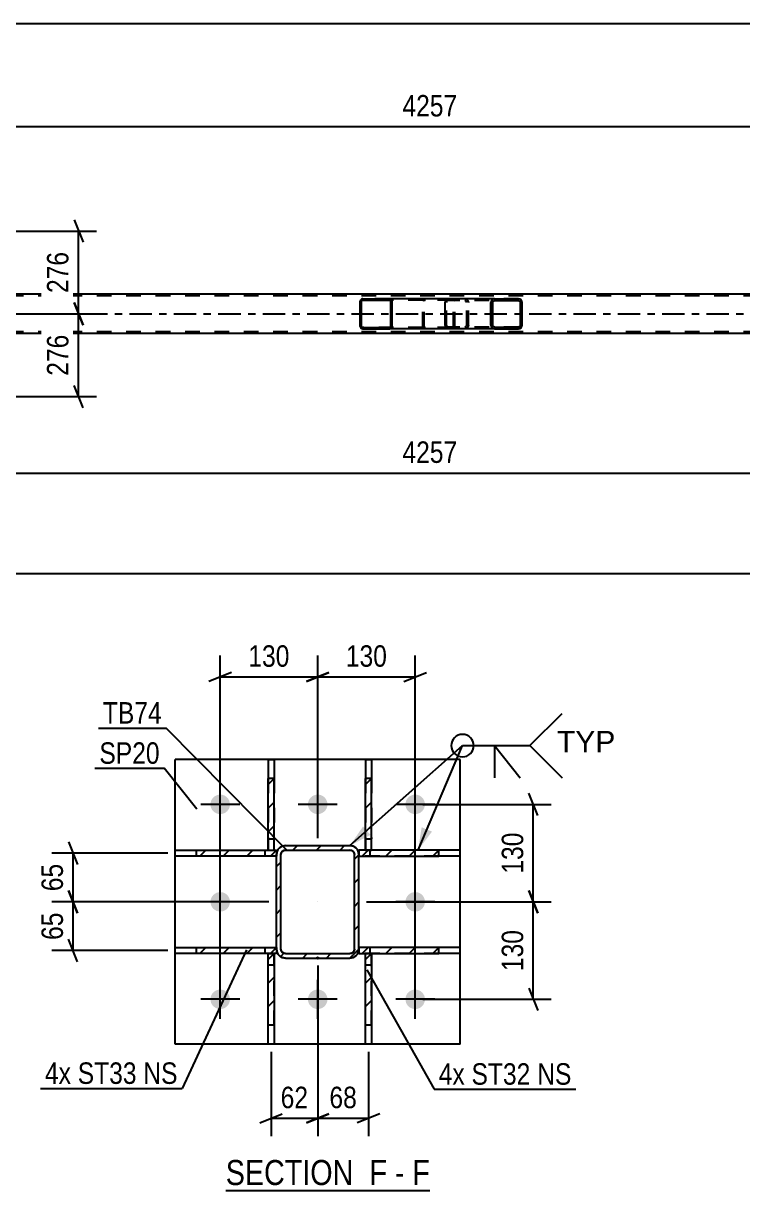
# Model space of a CAD drawing. Header units: millimetres. Extents: x 0 to 841, y 0 to 594.
# Drawn here: x 295.2 to 391.1, y 108.7 to 264.4 of the extents above; entities that cross this region are included whole.
import ezdxf

# ---------------------------------------------------------------- set-up
doc = ezdxf.new("R2010")
doc.units = ezdxf.units.MM
doc.linetypes.add('DXK_LINE_DOT2', pattern=[3.9198, 1.9599, -1.9599])
doc.linetypes.add('DXK_LINE_DOT3', pattern=[5.9187, 2.979, -0.9799, 0.9799, -0.9799])
doc.styles.add('Arial', font='ARIAL.TTF', dxfattribs={"height": 0.2})
doc.styles.add('Arial Narrow', font='ARIALN.TTF', dxfattribs={"height": 0.2})

# ---------------------------------------------------------------- blocks, each defined once
blk = doc.blocks.new('Unknown-815137511-17 - 2091')
at = {"color": 6, "linetype": 'Continuous'}
blk.add_line((322.18, 108.74), (349.4, 108.74), dxfattribs=at)
at = {"color": 0, "linetype": 'Continuous'}
for points in [[(340.29, 109.49), (340.29, 112.99), (322.18, 112.99), (322.18, 109.49)], [(343.68, 109.49), (343.68, 112.99), (341.34, 112.99), (341.34, 109.49)], [(346.01, 109.49), (346.01, 112.99), (344.73, 112.99), (344.73, 109.49)], [(349.4, 109.49), (349.4, 112.99), (347.06, 112.99), (347.06, 109.49)]]:
    blk.add_wipeout(points, dxfattribs=at)
at = {"color": 7, "linetype": 'Continuous', "style": 'Arial Narrow'}
for s, p in [('SECTION ', (322.18, 109.49)), ('F', (341.34, 109.49)), ('F', (347.06, 109.49)), ('-', (344.73, 109.49))]:
    blk.add_text(s, height=3.34, dxfattribs=at).set_placement(p)
blk = doc.blocks.new('Part-815137511-5487 - 5268')
at = {"color": 7, "linetype": 'DXK_LINE_DOT2'}
for p, q in [((702.85, 228.08), (125.87, 228.08)), ((702.85, 223.28), (125.87, 223.28))]:
    blk.add_line(p, q, dxfattribs=at)
at = {"color": 2, "linetype": 'Continuous'}
for p, q in [((433.73, 228.32), (269.46, 228.32)), ((433.73, 223.04), (269.46, 223.04))]:
    blk.add_line(p, q, dxfattribs=at)
at = {"color": 7, "linetype": 'DXK_LINE_DOT3'}
blk.add_line((125.87, 225.68), (702.85, 225.68), dxfattribs=at)
blk = doc.blocks.new('Part-815137511-5372 - 5268')
at = {"linetype": 'Continuous'}
h = blk.add_hatch(dxfattribs=at)
h.set_pattern_fill('', scale=0.7, style=0, pattern_type=0)
h.set_pattern_definition([(45, (344.3384, 227.485), (-1.57154, 1.57154), [])])
h.paths.add_polyline_path([(344.36, 227.36), (344.34, 227.49), (344.26, 227.59), (344.15, 227.66), (344.02, 227.68), (340.45, 227.68), (340.32, 227.66), (340.21, 227.59), (340.13, 227.49), (340.11, 227.36), (340.11, 224), (340.13, 223.88), (340.21, 223.78), (340.32, 223.71), (340.45, 223.68), (344.02, 223.68), (344.15, 223.71), (344.26, 223.78), (344.34, 223.88), (344.36, 224)])
h.paths.add_polyline_path([(344.18, 223.94), (344.14, 223.89), (344.09, 223.85), (344.02, 223.84), (340.45, 223.84), (340.38, 223.85), (340.33, 223.89), (340.29, 223.94), (340.28, 224), (340.28, 227.36), (340.29, 227.42), (340.33, 227.48), (340.38, 227.51), (340.45, 227.52), (344.02, 227.52), (344.09, 227.51), (344.14, 227.48), (344.18, 227.42), (344.19, 227.36), (344.19, 224)])
at = {"color": 2, "linetype": 'Continuous'}
for p, q in [((340.13, 227.49), (340.11, 227.36)), ((340.11, 224), (340.11, 227.36)), ((340.28, 227.36), (340.29, 227.42)), ((340.28, 224), (340.28, 227.36)), ((340.29, 227.42), (340.33, 227.48)), ((340.45, 227.68), (340.32, 227.66)), ((340.33, 227.48), (340.38, 227.51)), ((340.38, 227.51), (340.45, 227.52)), ((340.45, 227.68), (344.02, 227.68)), ((340.45, 227.52), (344.02, 227.52)), ((351.72, 227.68), (344.02, 227.68)), ((344.15, 227.66), (344.02, 227.68)), ((344.02, 227.52), (344.09, 227.51)), ((344.09, 227.51), (344.14, 227.48)), ((344.14, 227.48), (344.18, 227.42)), ((344.18, 227.42), (344.19, 227.36)), ((344.19, 224), (344.19, 227.36)), ((344.36, 227.36), (344.34, 227.49)), ((344.36, 224), (344.36, 227.36)), ((340.11, 224), (340.13, 223.88)), ((340.29, 223.94), (340.28, 224)), ((340.33, 223.89), (340.29, 223.94)), ((340.32, 223.71), (340.45, 223.68)), ((340.38, 223.85), (340.33, 223.89)), ((340.45, 223.84), (340.38, 223.85)), ((340.45, 223.84), (344.02, 223.84)), ((340.45, 223.68), (344.02, 223.68)), ((344.09, 223.85), (344.02, 223.84)), ((344.02, 223.68), (344.15, 223.71)), ((351.72, 223.68), (344.02, 223.68)), ((344.14, 223.89), (344.09, 223.85)), ((344.18, 223.94), (344.14, 223.89)), ((344.19, 224), (344.18, 223.94)), ((344.34, 223.88), (344.36, 224))]:
    blk.add_line(p, q, dxfattribs=at)
at = {"color": 7, "linetype": 'DXK_LINE_DOT2'}
for p, q in [((344.02, 227.68), (340.45, 227.68)), ((352.37, 227.52), (340.45, 227.52)), ((348.46, 227.36), (348.48, 227.49)), ((348.46, 224), (348.46, 227.36)), ((348.64, 227.42), (348.63, 227.36)), ((348.63, 224), (348.63, 227.36)), ((348.68, 227.48), (348.64, 227.42)), ((348.67, 227.66), (348.8, 227.68)), ((348.73, 227.51), (348.68, 227.48)), ((348.8, 227.52), (348.73, 227.51)), ((352.37, 227.68), (351.72, 227.68)), ((352.37, 227.68), (352.5, 227.66)), ((352.44, 227.51), (352.37, 227.52)), ((352.49, 227.48), (352.44, 227.51)), ((352.53, 227.42), (352.49, 227.48)), ((352.54, 227.36), (352.53, 227.42)), ((352.54, 224), (352.54, 227.36)), ((352.69, 227.49), (352.71, 227.36)), ((352.71, 224), (352.71, 227.36)), ((352.37, 223.84), (340.45, 223.84)), ((344.02, 223.68), (340.45, 223.68)), ((348.48, 223.88), (348.46, 224)), ((348.63, 224), (348.64, 223.94)), ((348.64, 223.94), (348.68, 223.89)), ((348.8, 223.68), (348.67, 223.71)), ((348.68, 223.89), (348.69, 223.88)), ((348.69, 223.88), (348.73, 223.85)), ((348.73, 223.85), (348.8, 223.84)), ((352.37, 223.68), (351.72, 223.68)), ((352.37, 223.84), (352.44, 223.85)), ((352.5, 223.71), (352.37, 223.68)), ((352.44, 223.85), (352.49, 223.89)), ((352.49, 223.89), (352.53, 223.94)), ((352.53, 223.94), (352.54, 224)), ((352.71, 224), (352.69, 223.88))]:
    blk.add_line(p, q, dxfattribs=at)
at = {"color": 2, "linetype": 'Continuous'}
for centre, start, end in [((340.44, 227.35), 110.7583, 155.68), ((344.04, 227.35), 24.32, 69.2417), ((340.44, 224.02), 204.32, 249.2417), ((344.04, 224.02), 290.7583, 335.68)]:
    blk.add_arc(centre, 0.331, start, end, dxfattribs=at)
at = {"color": 7, "linetype": 'DXK_LINE_DOT2'}
for centre, start, end in [((348.78, 227.35), 110.7583, 155.68), ((352.39, 227.35), 24.32, 69.2417), ((348.78, 224.02), 204.32, 249.2417), ((352.39, 224.02), 290.7583, 335.68)]:
    blk.add_arc(centre, 0.331, start, end, dxfattribs=at)
blk = doc.blocks.new('Part-815137511-5488 - 5268')
at = {"linetype": 'Continuous'}
h = blk.add_hatch(dxfattribs=at)
h.set_pattern_fill('', scale=0.7, style=0, pattern_type=0)
h.set_pattern_definition([(45, (361.6704, 227.3863), (-1.57154, 1.57154), [])])
h.paths.add_polyline_path([(361.71, 227.2), (361.67, 227.39), (361.56, 227.54), (361.4, 227.65), (361.21, 227.68), (358.02, 227.68), (357.83, 227.65), (357.67, 227.54), (357.56, 227.39), (357.52, 227.2), (357.52, 224.16), (357.56, 223.98), (357.67, 223.82), (357.83, 223.72), (358.02, 223.68), (361.21, 223.68), (361.4, 223.72), (361.56, 223.82), (361.67, 223.98), (361.71, 224.16)])
h.paths.add_polyline_path([(361.44, 224.07), (361.38, 223.99), (361.3, 223.94), (361.21, 223.92), (358.02, 223.92), (357.93, 223.94), (357.84, 223.99), (357.79, 224.07), (357.77, 224.16), (357.77, 227.2), (357.79, 227.29), (357.84, 227.37), (357.93, 227.42), (358.02, 227.44), (361.21, 227.44), (361.3, 227.42), (361.38, 227.37), (361.44, 227.29), (361.46, 227.2), (361.46, 224.16)])
at = {"color": 2, "linetype": 'Continuous'}
for p, q in [((351.45, 227.2), (351.47, 227.39)), ((351.47, 227.39), (351.53, 227.54)), ((351.53, 227.54), (351.62, 227.65)), ((351.62, 227.65), (351.72, 227.68)), ((358.02, 227.68), (351.72, 227.68)), ((357.56, 227.39), (357.52, 227.2)), ((357.77, 227.2), (357.79, 227.29)), ((357.79, 227.29), (357.84, 227.37)), ((358.02, 227.68), (357.83, 227.65)), ((357.84, 227.37), (357.93, 227.42)), ((357.93, 227.42), (358.02, 227.44)), ((358.02, 227.68), (361.21, 227.68)), ((358.02, 227.44), (361.21, 227.44)), ((361.4, 227.65), (361.21, 227.68)), ((361.21, 227.44), (361.3, 227.42)), ((361.3, 227.42), (361.38, 227.37)), ((361.38, 227.37), (361.44, 227.29)), ((361.44, 227.29), (361.46, 227.2)), ((361.71, 227.2), (361.67, 227.39)), ((351.45, 224.16), (351.45, 227.2)), ((357.52, 224.16), (357.52, 227.2)), ((357.77, 224.16), (357.77, 227.2)), ((361.46, 224.16), (361.46, 227.2)), ((361.71, 224.16), (361.71, 227.2)), ((351.47, 223.98), (351.45, 224.16)), ((351.53, 223.82), (351.47, 223.98)), ((351.62, 223.72), (351.53, 223.82)), ((351.72, 223.68), (351.62, 223.72)), ((358.02, 223.68), (351.72, 223.68)), ((357.52, 224.16), (357.56, 223.98)), ((357.79, 224.07), (357.77, 224.16)), ((357.84, 223.99), (357.79, 224.07)), ((357.83, 223.72), (358.02, 223.68)), ((357.93, 223.94), (357.84, 223.99)), ((358.02, 223.92), (357.93, 223.94)), ((358.02, 223.92), (361.21, 223.92)), ((358.02, 223.68), (361.21, 223.68)), ((361.3, 223.94), (361.21, 223.92)), ((361.21, 223.68), (361.4, 223.72)), ((361.38, 223.99), (361.3, 223.94)), ((361.44, 224.07), (361.38, 223.99)), ((361.46, 224.16), (361.44, 224.07)), ((361.67, 223.98), (361.71, 224.16))]:
    blk.add_line(p, q, dxfattribs=at)
at = {"color": 7, "linetype": 'DXK_LINE_DOT2'}
for p, q in [((351.6, 227.29), (351.59, 227.2)), ((351.63, 227.37), (351.6, 227.29)), ((351.67, 227.42), (351.63, 227.37)), ((351.72, 227.44), (351.67, 227.42)), ((361.21, 227.44), (351.72, 227.44)), ((352.71, 227.44), (352.71, 227.68)), ((354.06, 227.68), (354.25, 227.65)), ((354.15, 227.42), (354.06, 227.44)), ((354.23, 227.37), (354.15, 227.42)), ((354.29, 227.29), (354.23, 227.37)), ((354.31, 227.2), (354.29, 227.29)), ((354.52, 227.39), (354.56, 227.2)), ((361.21, 227.68), (358.02, 227.68)), ((351.59, 224.16), (351.59, 227.2)), ((354.31, 224.16), (354.31, 227.2)), ((354.56, 224.16), (354.56, 227.2)), ((351.59, 224.16), (351.6, 224.07)), ((351.6, 224.07), (351.63, 223.99)), ((351.63, 223.99), (351.67, 223.94)), ((351.67, 223.94), (351.72, 223.92)), ((361.21, 223.92), (351.72, 223.92)), ((352.71, 223.68), (352.71, 223.92)), ((354.06, 223.92), (354.15, 223.94)), ((354.25, 223.72), (354.06, 223.68)), ((354.15, 223.94), (354.23, 223.99)), ((354.23, 223.99), (354.29, 224.07)), ((354.29, 224.07), (354.31, 224.16)), ((354.56, 224.16), (354.52, 223.98)), ((361.21, 223.68), (358.02, 223.68))]:
    blk.add_line(p, q, dxfattribs=at)
for centre, start, end in [((354.07, 227.19), 23.8494, 68.8059), ((354.07, 224.18), 291.1941, 336.1506)]:
    blk.add_arc(centre, 0.492, start, end, dxfattribs=at)
at = {"color": 2, "linetype": 'Continuous'}
for centre, start, end in [((358.01, 227.19), 111.1941, 156.1506), ((361.22, 227.19), 23.8494, 68.8059), ((358.01, 224.18), 203.8494, 248.8059), ((361.22, 224.18), 291.1941, 336.1506)]:
    blk.add_arc(centre, 0.492, start, end, dxfattribs=at)
blk = doc.blocks.new('Part-815137511-2217 - 2091')
at = {"linetype": 'Continuous'}
h = blk.add_hatch(dxfattribs=at)
h.set_pattern_fill('', scale=0.7, style=0, pattern_type=0)
h.set_pattern_definition([(45, (341.6213, 140.3672), (-1.57154, 1.57154), [])])
h.paths.add_polyline_path([(341.62, 130.82), (341.62, 140.37), (340.82, 140.37), (340.82, 130.82)])
at = {"color": 7, "linetype": 'DXK_LINE_DOT2'}
for p, q in [((340.82, 138.87), (340.82, 140.37)), ((340.82, 140.37), (341.62, 140.37)), ((341.62, 130.82), (341.62, 140.37)), ((340.82, 138.87), (341.62, 138.87)), ((340.82, 130.82), (340.82, 138.87))]:
    blk.add_line(p, q, dxfattribs=at)
at = {"color": 2, "linetype": 'Continuous'}
for p, q in [((340.82, 130.82), (340.82, 140.37)), ((340.82, 140.37), (341.62, 140.37)), ((341.62, 140.37), (341.62, 130.82)), ((340.82, 128.26), (340.82, 130.82)), ((341.62, 130.82), (340.82, 130.82)), ((341.62, 130.82), (341.62, 128.26)), ((341.62, 128.26), (340.82, 128.26))]:
    blk.add_line(p, q, dxfattribs=at)
blk = doc.blocks.new('Part-815137511-2201 - 2091')
at = {"linetype": 'Continuous'}
h = blk.add_hatch(dxfattribs=at)
h.set_pattern_fill('', scale=0.7, style=0, pattern_type=0)
h.set_pattern_definition([(45, (341.6208, 163.7034), (-1.57154, 1.57154), [])])
h.paths.add_polyline_path([(341.62, 154.17), (341.62, 163.7), (340.82, 163.7), (340.82, 154.17)])
at = {"color": 2, "linetype": 'Continuous'}
for p, q in [((340.82, 166.26), (340.82, 163.7)), ((340.82, 166.26), (341.62, 166.26)), ((341.62, 166.26), (341.62, 163.7)), ((340.82, 154.17), (340.82, 163.7)), ((341.62, 163.7), (340.82, 163.7)), ((341.62, 154.17), (341.62, 163.7)), ((340.82, 154.17), (341.62, 154.17))]:
    blk.add_line(p, q, dxfattribs=at)
at = {"color": 7, "linetype": 'DXK_LINE_DOT2'}
for p, q in [((340.82, 163.7), (340.82, 154.17)), ((341.62, 163.7), (341.62, 155.67)), ((340.82, 155.67), (341.62, 155.67)), ((340.82, 154.17), (341.62, 154.17)), ((341.62, 154.17), (341.62, 155.67))]:
    blk.add_line(p, q, dxfattribs=at)
blk = doc.blocks.new('Part-815137511-2216 - 2091')
at = {"linetype": 'Continuous'}
h = blk.add_hatch(dxfattribs=at)
h.set_pattern_fill('', scale=0.7, style=0, pattern_type=0)
h.set_pattern_definition([(45, (328.6214, 163.7034), (-1.57154, 1.57154), [])])
h.paths.add_polyline_path([(328.62, 154.17), (328.62, 163.7), (327.82, 163.7), (327.82, 154.17)])
at = {"color": 2, "linetype": 'Continuous'}
for p, q in [((327.82, 166.26), (327.82, 163.7)), ((327.82, 166.26), (328.62, 166.26)), ((328.62, 166.26), (328.62, 163.7)), ((327.82, 154.17), (327.82, 163.7)), ((328.62, 163.7), (327.82, 163.7)), ((328.62, 154.17), (328.62, 163.7)), ((327.82, 154.17), (328.62, 154.17))]:
    blk.add_line(p, q, dxfattribs=at)
at = {"color": 7, "linetype": 'DXK_LINE_DOT2'}
for p, q in [((327.82, 163.7), (327.82, 154.17)), ((328.62, 163.7), (328.62, 155.67)), ((327.82, 155.67), (328.62, 155.67)), ((327.82, 154.17), (328.62, 154.17)), ((328.62, 154.17), (328.62, 155.67))]:
    blk.add_line(p, q, dxfattribs=at)
blk = doc.blocks.new('Part-815137511-2192 - 2091')
at = {"linetype": 'Continuous'}
h = blk.add_hatch(dxfattribs=at)
h.set_pattern_fill('', scale=0.7, style=0, pattern_type=0)
h.set_pattern_definition([(45, (339.9368, 140.9578), (-1.57154, 1.57154), [])])
h.paths.add_polyline_path([(339.85, 140.5), (339.94, 140.96), (339.94, 153.56), (339.85, 154.02), (339.59, 154.41), (339.2, 154.67), (338.74, 154.76), (330.14, 154.76), (329.68, 154.67), (329.29, 154.41), (329.03, 154.02), (328.94, 153.56), (328.94, 140.96), (329.03, 140.5), (329.29, 140.11), (329.68, 139.85), (330.14, 139.76), (338.74, 139.76), (339.2, 139.85), (339.59, 140.11)])
h.paths.add_polyline_path([(338.97, 140.4), (338.74, 140.36), (330.14, 140.36), (329.91, 140.4), (329.71, 140.53), (329.58, 140.73), (329.54, 140.96), (329.54, 153.56), (329.58, 153.79), (329.71, 153.98), (329.91, 154.11), (330.14, 154.16), (338.74, 154.16), (338.97, 154.11), (339.16, 153.98), (339.29, 153.79), (339.34, 153.56), (339.34, 140.96), (339.29, 140.73), (339.16, 140.53)])
blk.add_hatch(color=30, dxfattribs=at).paths.add_polyline_path([(334.44, 139.66, -1), (334.44, 139.86, -1)])
at = {"color": 7, "linetype": 'DXK_LINE_DOT2'}
for p, q in [((329.68, 154.67), (330.14, 154.76)), ((330.14, 154.16), (329.91, 154.11)), ((330.14, 154.76), (338.74, 154.76)), ((330.14, 154.16), (338.74, 154.16)), ((338.74, 154.76), (339.2, 154.67)), ((338.97, 154.11), (338.74, 154.16)), ((328.94, 153.56), (329.03, 154.02)), ((328.94, 140.96), (328.94, 153.56)), ((329.58, 153.79), (329.54, 153.56)), ((329.54, 140.96), (329.54, 153.56)), ((329.71, 153.98), (329.58, 153.79)), ((329.91, 154.11), (329.71, 153.98)), ((339.16, 153.98), (338.97, 154.11)), ((339.29, 153.79), (339.16, 153.98)), ((339.34, 153.56), (339.29, 153.79)), ((339.34, 140.96), (339.34, 153.56)), ((339.85, 154.02), (339.94, 153.56)), ((339.94, 140.96), (339.94, 153.56)), ((329.03, 140.5), (328.94, 140.96)), ((329.54, 140.96), (329.58, 140.73)), ((329.58, 140.73), (329.71, 140.53)), ((329.71, 140.53), (329.91, 140.4)), ((329.91, 140.4), (330.14, 140.36)), ((330.14, 140.36), (338.74, 140.36)), ((338.74, 140.36), (338.97, 140.4)), ((338.97, 140.4), (339.16, 140.53)), ((339.16, 140.53), (339.29, 140.73)), ((339.29, 140.73), (339.34, 140.96)), ((339.94, 140.96), (339.85, 140.5)), ((330.14, 139.76), (329.68, 139.85)), ((330.14, 139.76), (338.74, 139.76)), ((339.2, 139.85), (338.74, 139.76))]:
    blk.add_line(p, q, dxfattribs=at)
at = {"color": 2, "linetype": 'Continuous'}
for p, q in [((330.14, 154.76), (329.68, 154.67)), ((329.91, 154.11), (330.14, 154.16)), ((330.14, 154.76), (338.74, 154.76)), ((330.14, 154.16), (338.74, 154.16)), ((339.2, 154.67), (338.74, 154.76)), ((338.74, 154.16), (338.97, 154.11)), ((329.03, 154.02), (328.94, 153.56)), ((328.94, 140.96), (328.94, 153.56)), ((329.54, 153.56), (329.58, 153.79)), ((329.54, 140.96), (329.54, 153.56)), ((329.58, 153.79), (329.71, 153.98)), ((329.71, 153.98), (329.91, 154.11)), ((338.97, 154.11), (339.16, 153.98)), ((339.16, 153.98), (339.29, 153.79)), ((339.29, 153.79), (339.34, 153.56)), ((339.34, 140.96), (339.34, 153.56)), ((339.94, 153.56), (339.85, 154.02)), ((339.94, 140.96), (339.94, 153.56)), ((328.94, 140.96), (329.03, 140.5)), ((329.58, 140.73), (329.54, 140.96)), ((329.71, 140.53), (329.58, 140.73)), ((329.91, 140.4), (329.71, 140.53)), ((330.14, 140.36), (329.91, 140.4)), ((330.14, 140.36), (338.74, 140.36)), ((338.97, 140.4), (338.74, 140.36)), ((339.16, 140.53), (338.97, 140.4)), ((339.29, 140.73), (339.16, 140.53)), ((339.34, 140.96), (339.29, 140.73)), ((339.85, 140.5), (339.94, 140.96)), ((329.68, 139.85), (330.14, 139.76)), ((330.14, 139.76), (338.74, 139.76)), ((338.74, 139.76), (339.2, 139.85))]:
    blk.add_line(p, q, dxfattribs=at)
at = {"color": 7, "linetype": 'DXK_LINE_DOT3'}
blk.add_line((334.44, 147.26), (334.44, 147.26), dxfattribs=at)
at = {"color": 30, "linetype": 'DXK_LINE_DOT3'}
blk.add_line((334.44, 139.76), (334.44, 139.76), dxfattribs=at)
at = {"color": 30, "linetype": 'Continuous'}
blk.add_circle((334.44, 139.76), 0.1, dxfattribs=at)
at = {"color": 7, "linetype": 'DXK_LINE_DOT2'}
for centre, start, end in [((330.14, 153.56), 112.5, 157.5), ((338.74, 153.56), 22.5, 67.5), ((330.14, 140.96), 202.5, 247.5), ((338.74, 140.96), 292.5, 337.5)]:
    blk.add_arc(centre, 1.2, start, end, dxfattribs=at)
at = {"color": 2, "linetype": 'Continuous'}
for centre, start, end in [((330.14, 153.56), 112.5, 157.5), ((338.74, 153.56), 22.5, 67.5), ((330.14, 140.96), 202.5, 247.5), ((338.74, 140.96), 292.5, 337.5)]:
    blk.add_arc(centre, 1.2, start, end, dxfattribs=at)
blk = doc.blocks.new('Part-815137511-2222 - 2091')
at = {"linetype": 'Continuous'}
h = blk.add_hatch(dxfattribs=at)
h.set_pattern_fill('', scale=0.7, style=0, pattern_type=0)
h.set_pattern_definition([(45, (328.622, 140.3672), (-1.57154, 1.57154), [])])
h.paths.add_polyline_path([(328.62, 130.82), (328.62, 140.37), (327.82, 140.37), (327.82, 130.82)])
at = {"color": 7, "linetype": 'DXK_LINE_DOT2'}
for p, q in [((327.82, 138.87), (327.82, 140.37)), ((327.82, 140.37), (328.62, 140.37)), ((328.62, 130.82), (328.62, 140.37)), ((327.82, 138.87), (328.62, 138.87)), ((327.82, 130.82), (327.82, 138.87))]:
    blk.add_line(p, q, dxfattribs=at)
at = {"color": 2, "linetype": 'Continuous'}
for p, q in [((327.82, 130.82), (327.82, 140.37)), ((327.82, 140.37), (328.62, 140.37)), ((328.62, 140.37), (328.62, 130.82)), ((327.82, 128.26), (327.82, 130.82)), ((328.62, 130.82), (327.82, 130.82)), ((328.62, 130.82), (328.62, 128.26)), ((328.62, 128.26), (327.82, 128.26))]:
    blk.add_line(p, q, dxfattribs=at)
blk = doc.blocks.new('Part-815137511-2223 - 2091')
at = {"linetype": 'Continuous'}
h = blk.add_hatch(dxfattribs=at)
h.set_pattern_fill('', scale=0.7, style=0, pattern_type=0)
h.set_pattern_definition([(45, (328.9368, 154.157), (-1.57154, 1.57154), [])])
h.paths.add_polyline_path([(328.94, 153.36), (328.94, 154.16), (318.29, 154.16), (318.29, 153.36)])
at = {"color": 2, "linetype": 'Continuous'}
for p, q in [((315.44, 153.36), (315.44, 154.16)), ((315.44, 154.16), (318.29, 154.16)), ((318.29, 154.16), (328.94, 154.16)), ((318.29, 153.36), (318.29, 154.16)), ((328.94, 154.16), (328.94, 153.36)), ((318.29, 153.36), (315.44, 153.36)), ((328.94, 153.36), (318.29, 153.36))]:
    blk.add_line(p, q, dxfattribs=at)
at = {"color": 7, "linetype": 'DXK_LINE_DOT2'}
for p, q in [((318.29, 154.16), (328.94, 154.16)), ((327.44, 153.36), (327.44, 154.16)), ((328.94, 154.16), (328.94, 153.36)), ((328.94, 153.36), (318.29, 153.36))]:
    blk.add_line(p, q, dxfattribs=at)
blk = doc.blocks.new('Part-815137511-2224 - 2091')
at = {"linetype": 'Continuous'}
h = blk.add_hatch(dxfattribs=at)
h.set_pattern_fill('', scale=0.7, style=0, pattern_type=0)
h.set_pattern_definition([(45, (328.9368, 141.157), (-1.57154, 1.57154), [])])
h.paths.add_polyline_path([(328.94, 140.36), (328.94, 141.16), (318.29, 141.16), (318.29, 140.36)])
at = {"color": 2, "linetype": 'Continuous'}
for p, q in [((315.44, 140.36), (315.44, 141.16)), ((315.44, 141.16), (318.29, 141.16)), ((318.29, 140.36), (315.44, 140.36)), ((318.29, 141.16), (328.94, 141.16)), ((318.29, 140.36), (318.29, 141.16)), ((328.94, 140.36), (318.29, 140.36)), ((328.94, 141.16), (328.94, 140.36))]:
    blk.add_line(p, q, dxfattribs=at)
at = {"color": 7, "linetype": 'DXK_LINE_DOT2'}
for p, q in [((318.29, 141.16), (328.94, 141.16)), ((328.94, 140.36), (318.29, 140.36)), ((327.44, 140.36), (327.44, 141.16)), ((328.94, 141.16), (328.94, 140.36))]:
    blk.add_line(p, q, dxfattribs=at)
blk = doc.blocks.new('Part-815137511-2239 - 2091')
at = {"linetype": 'Continuous'}
h = blk.add_hatch(dxfattribs=at)
h.set_pattern_fill('', scale=0.7, style=0, pattern_type=0)
h.set_pattern_definition([(45, (350.5848, 154.1572), (-1.57154, 1.57154), [])])
h.paths.add_polyline_path([(350.58, 153.36), (350.58, 154.16), (339.94, 154.16), (339.94, 153.36)])
at = {"color": 7, "linetype": 'DXK_LINE_DOT2'}
for p, q in [((350.58, 154.16), (339.94, 154.16)), ((339.94, 154.16), (339.94, 153.36)), ((341.44, 153.36), (341.44, 154.16)), ((350.58, 153.36), (339.94, 153.36))]:
    blk.add_line(p, q, dxfattribs=at)
at = {"color": 2, "linetype": 'Continuous'}
for p, q in [((350.58, 154.16), (339.94, 154.16)), ((339.94, 154.16), (339.94, 153.36)), ((353.44, 154.16), (350.58, 154.16)), ((350.58, 153.36), (350.58, 154.16)), ((353.44, 153.36), (353.44, 154.16)), ((339.94, 153.36), (350.58, 153.36)), ((353.44, 153.36), (350.58, 153.36))]:
    blk.add_line(p, q, dxfattribs=at)
blk = doc.blocks.new('Part-815137511-2244 - 2091')
at = {"linetype": 'Continuous'}
h = blk.add_hatch(dxfattribs=at)
h.set_pattern_fill('', scale=0.7, style=0, pattern_type=0)
h.set_pattern_definition([(45, (350.5848, 141.1572), (-1.57154, 1.57154), [])])
h.paths.add_polyline_path([(350.58, 140.36), (350.58, 141.16), (339.94, 141.16), (339.94, 140.36)])
at = {"color": 7, "linetype": 'DXK_LINE_DOT2'}
for p, q in [((350.58, 141.16), (339.94, 141.16)), ((339.94, 141.16), (339.94, 140.36)), ((350.58, 140.36), (339.94, 140.36)), ((341.44, 140.36), (341.44, 141.16))]:
    blk.add_line(p, q, dxfattribs=at)
at = {"color": 2, "linetype": 'Continuous'}
for p, q in [((350.58, 141.16), (339.94, 141.16)), ((339.94, 141.16), (339.94, 140.36)), ((339.94, 140.36), (350.58, 140.36)), ((353.44, 141.16), (350.58, 141.16)), ((350.58, 140.36), (350.58, 141.16)), ((353.44, 140.36), (350.58, 140.36)), ((353.44, 140.36), (353.44, 141.16))]:
    blk.add_line(p, q, dxfattribs=at)
blk = doc.blocks.new('Part-815137511-2250 - 2091')
at = {"color": 2, "linetype": 'Continuous'}
for p, q in [((315.44, 128.26), (315.44, 166.26)), ((353.44, 166.26), (315.44, 166.26)), ((353.44, 128.26), (353.44, 166.26)), ((353.44, 128.26), (315.44, 128.26))]:
    blk.add_line(p, q, dxfattribs=at)
blk = doc.blocks.new('Bolt-815137511-2283 - 2091')
at = {"linetype": 'Continuous'}
for points in [[(320.14, 160.26, -1), (322.74, 160.26, -1)], [(333.14, 160.26, -1), (335.74, 160.26, -1)], [(346.14, 160.26, -1), (348.74, 160.26, -1)], [(320.14, 147.26, -1), (322.74, 147.26, -1)], [(346.14, 147.26, -1), (348.74, 147.26, -1)], [(320.14, 134.26, -1), (322.74, 134.26, -1)], [(333.14, 134.26, -1), (335.74, 134.26, -1)], [(346.14, 134.26, -1), (348.74, 134.26, -1)]]:
    blk.add_hatch(color=1, dxfattribs=at).paths.add_polyline_path(points)
at = {"color": 1, "linetype": 'Continuous'}
for p, q in [((321.44, 157.66), (321.44, 162.86)), ((334.44, 157.66), (334.44, 162.86)), ((347.44, 157.66), (347.44, 162.86)), ((324.04, 160.26), (318.84, 160.26)), ((337.04, 160.26), (331.84, 160.26)), ((350.04, 160.26), (344.84, 160.26)), ((321.44, 144.66), (321.44, 149.86)), ((347.44, 144.66), (347.44, 149.86)), ((324.04, 147.26), (318.84, 147.26)), ((350.04, 147.26), (344.84, 147.26)), ((321.44, 131.66), (321.44, 136.86)), ((334.44, 131.66), (334.44, 136.86)), ((347.44, 131.66), (347.44, 136.86)), ((324.04, 134.26), (318.84, 134.26)), ((337.04, 134.26), (331.84, 134.26)), ((350.04, 134.26), (344.84, 134.26))]:
    blk.add_line(p, q, dxfattribs=at)
blk = doc.blocks.new('StraightDimension-815137511-5607 - 5268')
at = {"color": 7, "linetype": 'Continuous'}
blk.add_line((115.01, 191.07), (713.71, 191.07), dxfattribs=at)
blk = doc.blocks.new('StraightDimension-815137511-5649 - 5268')
at = {"color": 7, "linetype": 'Continuous'}
for p, q in [((264.26, 213.64), (264.26, 195.83)), ((434.53, 213.64), (434.53, 195.83)), ((265.76, 205.05), (262.76, 203.85)), ((264.26, 204.45), (434.53, 204.45)), ((433.03, 203.85), (436.03, 205.05))]:
    blk.add_line(p, q, dxfattribs=at)
at = {"color": 0}
blk.add_wipeout([(353.65, 205.2), (353.65, 209.4), (345.14, 209.4), (345.14, 205.2)], dxfattribs=at)
at = {"color": 0, "linetype": 'Continuous'}
blk.add_wipeout([(433.93, 203.75), (429.73, 203.75), (429.73, 195.23), (433.93, 195.23)], dxfattribs=at)
at = {"color": 3, "style": 'Arial Narrow'}
blk.add_text('4257', height=2.863, dxfattribs=at).set_placement((345.74, 205.8))
at = {"color": 3, "linetype": 'Continuous', "style": 'Arial Narrow'}
blk.add_text('8362', height=2.863, rotation=90.0002, dxfattribs=at).set_placement((433.33, 195.83))
blk = doc.blocks.new('StraightDimension-815137511-5678 - 5268')
at = {"color": 7, "linetype": 'Continuous'}
for p, q in [((264.26, 237.72), (264.26, 253.5)), ((434.53, 237.72), (434.53, 253.5)), ((265.76, 251.25), (262.76, 250.05)), ((264.26, 250.65), (434.53, 250.65)), ((433.03, 250.05), (436.03, 251.25))]:
    blk.add_line(p, q, dxfattribs=at)
at = {"color": 0}
blk.add_wipeout([(353.65, 251.4), (353.65, 255.6), (345.14, 255.6), (345.14, 251.4)], dxfattribs=at)
at = {"color": 3, "style": 'Arial Narrow'}
blk.add_text('4257', height=2.863, dxfattribs=at).set_placement((345.74, 252))
blk = doc.blocks.new('StraightDimension-815137511-9107 - 5268')
at = {"color": 7, "linetype": 'Continuous'}
blk.add_line((115.65, 264.42), (713.07, 264.42), dxfattribs=at)
blk = doc.blocks.new('StraightDimension-815137511-11353 - 5268')
at = {"color": 7, "linetype": 'Continuous'}
for p, q in [((301.95, 238.22), (303.15, 235.22)), ((275.06, 236.72), (304.95, 236.72)), ((302.55, 225.68), (302.55, 236.72)), ((303.15, 224.18), (301.95, 227.18)), ((275.06, 225.68), (304.95, 225.68))]:
    blk.add_line(p, q, dxfattribs=at)
at = {"color": 0}
blk.add_wipeout([(301.8, 234.54), (297.6, 234.54), (297.6, 227.86), (301.8, 227.86)], dxfattribs=at)
at = {"color": 3, "style": 'Arial Narrow'}
blk.add_text('276', height=2.863, rotation=90.0002, dxfattribs=at).set_placement((301.2, 228.46))
blk = doc.blocks.new('StraightDimension-815137511-11354 - 5268')
at = {"color": 7, "linetype": 'Continuous'}
for p, q in [((301.95, 227.18), (303.15, 224.18)), ((275.06, 225.68), (304.95, 225.68)), ((302.55, 214.64), (302.55, 225.68)), ((303.15, 213.14), (301.95, 216.14)), ((275.06, 214.64), (304.95, 214.64))]:
    blk.add_line(p, q, dxfattribs=at)
at = {"color": 0}
blk.add_wipeout([(301.8, 223.5), (297.6, 223.5), (297.6, 216.82), (301.8, 216.82)], dxfattribs=at)
at = {"color": 3, "style": 'Arial Narrow'}
blk.add_text('276', height=2.863, rotation=90.0002, dxfattribs=at).set_placement((301.2, 217.42))
blk = doc.blocks.new('StraightDimension-815137511-2322 - 2091')
at = {"color": 7, "linetype": 'Continuous'}
for p, q in [((363.79, 158.76), (362.59, 161.76)), ((348.44, 160.26), (365.59, 160.26)), ((363.19, 147.26), (363.19, 160.26)), ((362.59, 148.76), (363.79, 145.76)), ((340.94, 147.26), (365.59, 147.26))]:
    blk.add_line(p, q, dxfattribs=at)
at = {"color": 0}
blk.add_wipeout([(362.44, 157.1), (358.24, 157.1), (358.24, 150.42), (362.44, 150.42)], dxfattribs=at)
at = {"color": 3, "style": 'Arial Narrow'}
blk.add_text('130', height=2.863, rotation=90.0002, dxfattribs=at).set_placement((361.84, 151.02))
blk = doc.blocks.new('StraightDimension-815137511-2312 - 2091')
at = {"color": 7, "linetype": 'Continuous'}
for p, q in [((363.79, 145.76), (362.59, 148.76)), ((340.94, 147.26), (365.59, 147.26)), ((363.19, 134.26), (363.19, 147.26)), ((362.59, 135.76), (363.79, 132.76)), ((348.44, 134.26), (365.59, 134.26))]:
    blk.add_line(p, q, dxfattribs=at)
at = {"color": 0}
blk.add_wipeout([(362.44, 144.1), (358.24, 144.1), (358.24, 137.42), (362.44, 137.42)], dxfattribs=at)
at = {"color": 3, "style": 'Arial Narrow'}
blk.add_text('130', height=2.863, rotation=90.0002, dxfattribs=at).set_placement((361.84, 138.02))
blk = doc.blocks.new('StraightDimension-815137511-2293 - 2091')
at = {"color": 7, "linetype": 'Continuous'}
for p, q in [((334.44, 138.76), (334.44, 115.99)), ((341.22, 127.26), (341.22, 115.99)), ((332.94, 117.79), (335.94, 118.99)), ((334.44, 118.39), (341.22, 118.39)), ((342.72, 118.99), (339.72, 117.79))]:
    blk.add_line(p, q, dxfattribs=at)
at = {"color": 0}
blk.add_wipeout([(340.26, 119.14), (340.26, 123.34), (335.4, 123.34), (335.4, 119.14)], dxfattribs=at)
at = {"color": 3, "style": 'Arial Narrow'}
blk.add_text('68', height=2.863, dxfattribs=at).set_placement((336, 119.74))
blk = doc.blocks.new('StraightDimension-815137511-2302 - 2091')
at = {"color": 7, "linetype": 'Continuous'}
for p, q in [((334.44, 138.76), (334.44, 115.99)), ((328.22, 127.26), (328.22, 115.99)), ((326.72, 117.79), (329.72, 118.99)), ((328.22, 118.39), (334.44, 118.39)), ((335.94, 118.99), (332.94, 117.79))]:
    blk.add_line(p, q, dxfattribs=at)
at = {"color": 0}
blk.add_wipeout([(333.76, 119.14), (333.76, 123.34), (328.9, 123.34), (328.9, 119.14)], dxfattribs=at)
at = {"color": 3, "style": 'Arial Narrow'}
blk.add_text('62', height=2.863, dxfattribs=at).set_placement((329.5, 119.74))
blk = doc.blocks.new('StraightDimension-815137511-2333 - 2091')
at = {"color": 7, "linetype": 'Continuous'}
for p, q in [((301.22, 148.76), (302.42, 145.76)), ((327.94, 147.26), (298.97, 147.26)), ((301.82, 140.76), (301.82, 147.26)), ((302.42, 139.26), (301.22, 142.26)), ((314.44, 140.76), (298.97, 140.76))]:
    blk.add_line(p, q, dxfattribs=at)
at = {"color": 0}
blk.add_wipeout([(301.07, 146.44), (296.87, 146.44), (296.87, 141.58), (301.07, 141.58)], dxfattribs=at)
at = {"color": 3, "style": 'Arial Narrow'}
blk.add_text('65', height=2.863, rotation=90.0002, dxfattribs=at).set_placement((300.47, 142.18))
blk = doc.blocks.new('StraightDimension-815137511-2339 - 2091')
at = {"color": 7, "linetype": 'Continuous'}
for p, q in [((301.22, 155.26), (302.42, 152.26)), ((314.44, 153.76), (298.97, 153.76)), ((301.82, 147.26), (301.82, 153.76)), ((302.42, 145.76), (301.22, 148.76)), ((327.94, 147.26), (298.97, 147.26))]:
    blk.add_line(p, q, dxfattribs=at)
at = {"color": 0}
blk.add_wipeout([(301.07, 152.94), (296.87, 152.94), (296.87, 148.08), (301.07, 148.08)], dxfattribs=at)
at = {"color": 3, "style": 'Arial Narrow'}
blk.add_text('65', height=2.863, rotation=90.0002, dxfattribs=at).set_placement((300.47, 148.68))
blk = doc.blocks.new('StraightDimension-815137511-2347 - 2091')
at = {"color": 7, "linetype": 'Continuous'}
for p, q in [((334.44, 155.76), (334.44, 180.11)), ((347.44, 135.26), (347.44, 180.11)), ((335.94, 177.86), (332.94, 176.66)), ((345.94, 176.66), (348.94, 177.86)), ((334.44, 177.26), (347.44, 177.26))]:
    blk.add_line(p, q, dxfattribs=at)
at = {"color": 0}
blk.add_wipeout([(344.28, 178.01), (344.28, 182.21), (337.59, 182.21), (337.59, 178.01)], dxfattribs=at)
at = {"color": 3, "style": 'Arial Narrow'}
blk.add_text('130', height=2.863, dxfattribs=at).set_placement((338.19, 178.61))
blk = doc.blocks.new('StraightDimension-815137511-2356 - 2091')
at = {"color": 7, "linetype": 'Continuous'}
for p, q in [((321.44, 135.26), (321.44, 180.11)), ((334.44, 155.76), (334.44, 180.11)), ((322.94, 177.86), (319.94, 176.66)), ((332.94, 176.66), (335.94, 177.86)), ((321.44, 177.26), (334.44, 177.26))]:
    blk.add_line(p, q, dxfattribs=at)
at = {"color": 0}
blk.add_wipeout([(331.28, 178.01), (331.28, 182.21), (324.59, 182.21), (324.59, 178.01)], dxfattribs=at)
at = {"color": 3, "style": 'Arial Narrow'}
blk.add_text('130', height=2.863, dxfattribs=at).set_placement((325.19, 178.61))
blk = doc.blocks.new('Mark-815137511-2188 - 2091')
at = {"color": 0}
blk.add_wipeout([(313.64, 171.03), (313.64, 174.03), (305.79, 174.03), (305.79, 171.03)], dxfattribs=at)
blk.add_wipeout([(313.64, 171.03), (313.64, 174.03), (305.79, 174.03), (305.79, 171.03)], dxfattribs=at)
at = {"color": 30, "linetype": 'Continuous'}
for p in [(305.19, 170.43), (330.39, 154.05)]:
    blk.add_line(p, (314.24, 170.43), dxfattribs=at)
at = {"color": 3, "style": 'Arial Narrow'}
blk.add_text('TB74', height=2.863, dxfattribs=at).set_placement((305.79, 171.03))
blk = doc.blocks.new('MarkSet-815137511-2445 - 2091')
at = {"color": 0}
for points in [[(301.54, 122.98), (301.54, 125.98), (298.07, 125.98), (298.07, 122.98)], [(310.29, 122.98), (310.29, 125.98), (302.44, 125.98), (302.44, 122.98)], [(315.76, 122.98), (315.76, 125.98), (311.19, 125.98), (311.19, 122.98)]]:
    blk.add_wipeout(points, dxfattribs=at)
for points in [[(301.54, 122.98), (301.54, 125.98), (298.07, 125.98), (298.07, 122.98)], [(310.29, 122.98), (310.29, 125.98), (302.44, 125.98), (302.44, 122.98)], [(315.76, 122.98), (315.76, 125.98), (311.19, 125.98), (311.19, 122.98)]]:
    blk.add_wipeout(points, dxfattribs=at)
at = {"color": 30, "linetype": 'Continuous'}
for p in [(324.95, 140.84), (297.47, 122.38)]:
    blk.add_line(p, (316.36, 122.38), dxfattribs=at)
at = {"color": 3, "style": 'Arial Narrow'}
for s, p in [('4x', (298.07, 122.98)), ('ST33', (302.44, 122.98)), ('NS', (311.19, 122.98))]:
    blk.add_text(s, height=2.863, dxfattribs=at).set_placement(p)
blk = doc.blocks.new('Mark-815137511-2246 - 2091')
at = {"color": 0}
blk.add_wipeout([(313.37, 165.67), (313.37, 168.67), (305.33, 168.67), (305.33, 165.67)], dxfattribs=at)
blk.add_wipeout([(313.37, 165.67), (313.37, 168.67), (305.33, 168.67), (305.33, 165.67)], dxfattribs=at)
at = {"color": 30, "linetype": 'Continuous'}
for p in [(304.73, 165.07), (318.32, 159.6)]:
    blk.add_line(p, (313.97, 165.07), dxfattribs=at)
at = {"color": 3, "style": 'Arial Narrow'}
blk.add_text('SP20', height=2.863, dxfattribs=at).set_placement((305.33, 165.67))
blk = doc.blocks.new('WeldMark-815137511-2365 - 2091')
at = {"linetype": 'Continuous'}
for points in [[(341.48, 156.19), (338.74, 154.76), (340.48, 157.31)], [(349.68, 156.63), (347.82, 154.16), (348.3, 157.21)]]:
    blk.add_hatch(color=30, dxfattribs=at).paths.add_polyline_path(points)
at = {"color": 30, "linetype": 'Continuous'}
for p, q in [((338.74, 154.76), (353.74, 168.09)), ((347.82, 154.16), (353.74, 168.09)), ((353.74, 168.09), (362.74, 168.09))]:
    blk.add_line(p, q, dxfattribs=at)
at = {"color": 3, "linetype": 'Continuous'}
for q in [(361.45, 163.8), (358.02, 163.8)]:
    blk.add_line((358.02, 168.09), q, dxfattribs=at)
for start, end in [(90, 270), (270, 90)]:
    blk.add_arc((353.74, 168.09), 1.5, start, end, dxfattribs=at)
at = {"color": 0, "linetype": 'Continuous'}
blk.add_wipeout([(374.11, 167.19), (374.11, 170.19), (366.34, 170.19), (366.34, 167.19)], dxfattribs=at)
blk.add_wipeout([(374.11, 167.19), (374.11, 170.19), (366.34, 170.19), (366.34, 167.19)], dxfattribs=at)
at = {"color": 3, "linetype": 'Continuous'}
for q in [(367.02, 172.37), (367.02, 163.8)]:
    blk.add_line((362.74, 168.09), q, dxfattribs=at)
at = {"color": 3, "linetype": 'Continuous', "style": 'Arial'}
blk.add_text('TYP', height=2.865, dxfattribs=at).set_placement((366.34, 167.19))
blk = doc.blocks.new('MarkSet-815137511-2415 - 2091')
at = {"color": 0}
for points in [[(354.05, 122.87), (354.05, 125.87), (350.58, 125.87), (350.58, 122.87)], [(362.81, 122.87), (362.81, 125.87), (354.95, 125.87), (354.95, 122.87)], [(368.27, 122.87), (368.27, 125.87), (363.71, 125.87), (363.71, 122.87)]]:
    blk.add_wipeout(points, dxfattribs=at)
for points in [[(354.05, 122.87), (354.05, 125.87), (350.58, 125.87), (350.58, 122.87)], [(362.81, 122.87), (362.81, 125.87), (354.95, 125.87), (354.95, 122.87)], [(368.27, 122.87), (368.27, 125.87), (363.71, 125.87), (363.71, 122.87)]]:
    blk.add_wipeout(points, dxfattribs=at)
at = {"color": 30, "linetype": 'Continuous'}
for p, q in [((340.98, 138.18), (349.98, 122.27)), ((349.98, 122.27), (368.87, 122.27))]:
    blk.add_line(p, q, dxfattribs=at)
at = {"color": 3, "style": 'Arial Narrow'}
for s, p in [('4x', (350.58, 122.87)), ('ST32', (354.95, 122.87)), ('NS', (363.71, 122.87))]:
    blk.add_text(s, height=2.863, dxfattribs=at).set_placement(p)

msp = doc.modelspace()

# ---------------------------------------------------------------- block references
for name in ['StraightDimension-815137511-5678 - 5268', 'Part-815137511-5487 - 5268', 'Part-815137511-5372 - 5268', 'Part-815137511-5488 - 5268', 'StraightDimension-815137511-5607 - 5268', 'Part-815137511-2250 - 2091', 'Part-815137511-2216 - 2091', 'Part-815137511-2201 - 2091', 'Bolt-815137511-2283 - 2091', 'Part-815137511-2223 - 2091', 'Part-815137511-2192 - 2091', 'Part-815137511-2239 - 2091', 'Part-815137511-2224 - 2091', 'Part-815137511-2222 - 2091', 'Part-815137511-2244 - 2091', 'Part-815137511-2217 - 2091', 'Unknown-815137511-17 - 2091']:
    msp.add_blockref(name, (0, 0))

# ---------------------------------------------------------------- next in the draw order: block references
for name in ['StraightDimension-815137511-9107 - 5268', 'StraightDimension-815137511-5649 - 5268', 'StraightDimension-815137511-2322 - 2091']:
    msp.add_blockref(name, (0, 0))

# ---------------------------------------------------------------- next in the draw order: block references
for name in ['StraightDimension-815137511-11353 - 5268', 'StraightDimension-815137511-2312 - 2091']:
    msp.add_blockref(name, (0, 0))

# ---------------------------------------------------------------- next in the draw order: block references
for name in ['StraightDimension-815137511-11354 - 5268', 'StraightDimension-815137511-2293 - 2091']:
    msp.add_blockref(name, (0, 0))

# ---------------------------------------------------------------- next in the draw order: block references
msp.add_blockref('StraightDimension-815137511-2302 - 2091', (0, 0))

# ---------------------------------------------------------------- next in the draw order: block references
for name in ['StraightDimension-815137511-2347 - 2091', 'StraightDimension-815137511-2333 - 2091']:
    msp.add_blockref(name, (0, 0))

# ---------------------------------------------------------------- next in the draw order: block references
for name in ['WeldMark-815137511-2365 - 2091', 'StraightDimension-815137511-2339 - 2091', 'MarkSet-815137511-2415 - 2091']:
    msp.add_blockref(name, (0, 0))

# ---------------------------------------------------------------- next in the draw order: block references
msp.add_blockref('StraightDimension-815137511-2356 - 2091', (0, 0))

# ---------------------------------------------------------------- next in the draw order: block references
for name in ['Mark-815137511-2188 - 2091', 'MarkSet-815137511-2445 - 2091']:
    msp.add_blockref(name, (0, 0))

# ---------------------------------------------------------------- next in the draw order: block references
msp.add_blockref('Mark-815137511-2246 - 2091', (0, 0))

doc.saveas('drawing.dxf')
